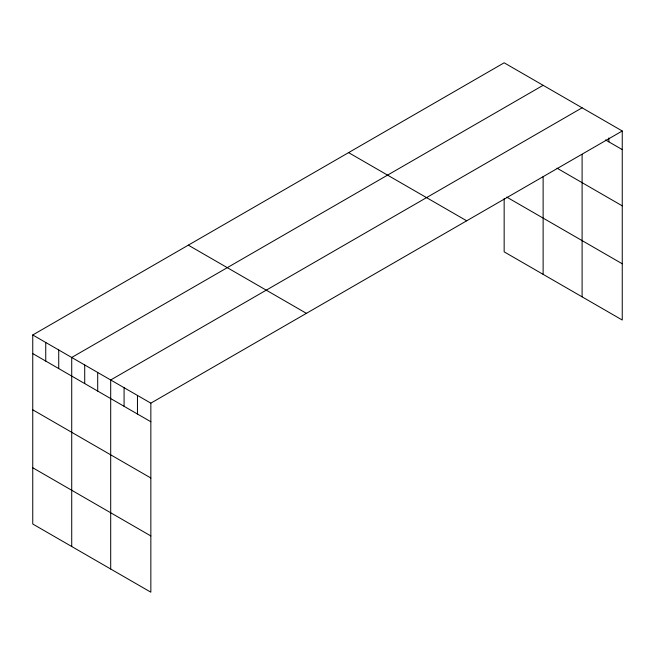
<?xml version="1.0" encoding="UTF-8"?>
<svg xmlns="http://www.w3.org/2000/svg" width="655" height="655" viewBox="0 0 655 655"><rect width="100%" height="100%" fill="white"/><g stroke="black" fill="none" stroke-linecap="round" stroke-linejoin="round"><path stroke-width="0.98" d="M622.25 130.992L150.846 403.152L150.846 592.194L32.75 524.008L32.75 334.975L504.153 62.806L622.25 130.992L622.25 320.025L504.153 251.848L504.153 198.612M543.126 85.314L71.722 357.474L71.722 546.507M582.099 107.813L110.695 379.974L110.695 569.007M605.523 139.933L622.25 149.594M556.979 168.155L622.25 205.842M506.749 197.106L622.25 263.785M348.591 152.623L466.688 220.809M188.312 245.158L306.409 313.344M32.75 334.975L150.846 403.152M32.75 353.577L150.846 421.755M32.75 409.817L150.846 478.003M32.75 467.768L150.846 535.946M608.863 137.951L608.863 141.865M582.099 154.531L582.099 296.846M543.126 176.572L543.126 274.347M137.46 395.423L137.46 414.026M124.082 387.703L124.082 406.305M97.701 372.474L97.701 391.076M84.716 364.974L84.716 383.576M58.729 349.975L58.729 368.577M45.744 342.475L45.744 361.077"/></g></svg>
